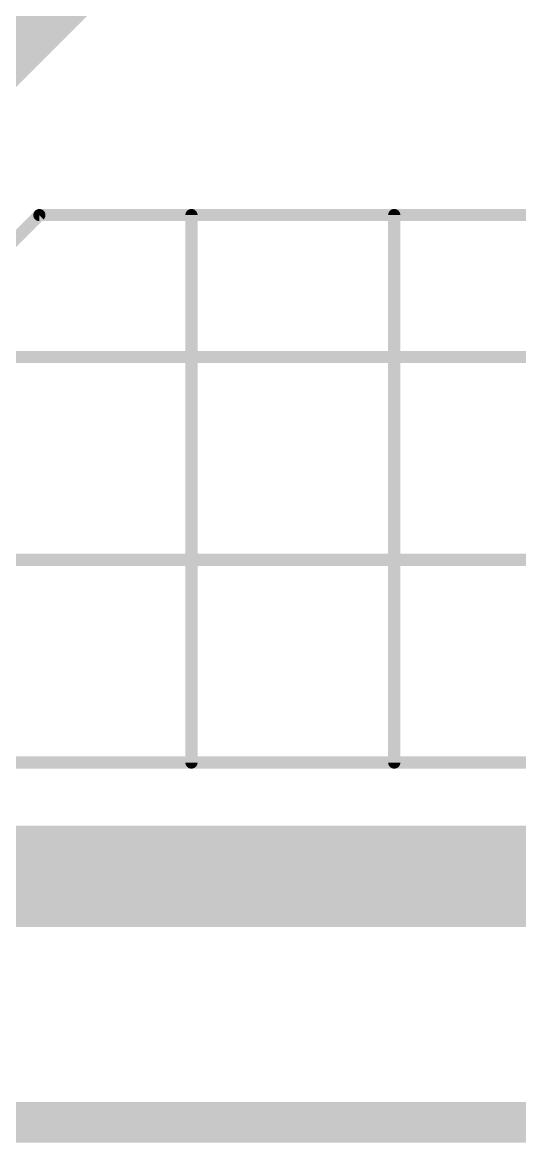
# Model space of a CAD drawing. Extents: x -15 to 70, y 0 to 100.
# Drawn here: x 28.36 to 34.59, y 56.2 to 70.23 of the extents above; entities that cross this region are included whole.
import ezdxf

# ---------------------------------------------------------------- set-up
doc = ezdxf.new("R2010")
doc.units = 0
for name, color, linetype in [('1', 12, 'CONTINUOUS'), ('16', 132, 'CONTINUOUS'), ('25', 253, 'CONTINUOUS')]:
    doc.layers.add(name, color=color, linetype=linetype)

msp = doc.modelspace()

# ---------------------------------------------------------------- linework, layer by layer
at = {"layer": '1', "const_width": 0.508}
msp.add_lwpolyline([(25.338, 56.453), (37.846, 56.453)], dxfattribs=at)
at = {"layer": '16', "const_width": 1.27}
for points in [[(25.4, 67.437), (34.417, 76.454)], [(37.719, 59.534), (24.863, 59.534)]]:
    msp.add_lwpolyline(points, dxfattribs=at)
at = {"layer": '25', "const_width": 0.1524}
for points in [[(27.051, 66.294), (28.575, 67.818)], [(28.575, 67.818), (68.834, 67.818)], [(30.48, 60.96), (30.48, 67.818)], [(33.02, 60.96), (33.02, 67.818)], [(13.208, 66.04), (68.961, 66.04)], [(11.938, 63.5), (68.961, 63.5)], [(11.938, 60.96), (68.834, 60.96)], [(68.834, 60.96), (24.892, 60.96)]]:
    msp.add_lwpolyline(points, dxfattribs=at)
at = {"layer": '25', "const_width": 0.0762}
for points in [[(28.575, 67.8561, 1), (28.575, 67.7799)], [(28.6019, 67.7911, 1), (28.5481, 67.8449)], [(30.5181, 67.818, 1), (30.4419, 67.818)], [(33.0581, 67.818, 1), (32.9819, 67.818)], [(30.4419, 60.96, 1), (30.5181, 60.96)], [(32.9819, 60.96, 1), (33.0581, 60.96)]]:
    msp.add_lwpolyline(points, format="xyb", dxfattribs=at)

doc.saveas('drawing.dxf')
